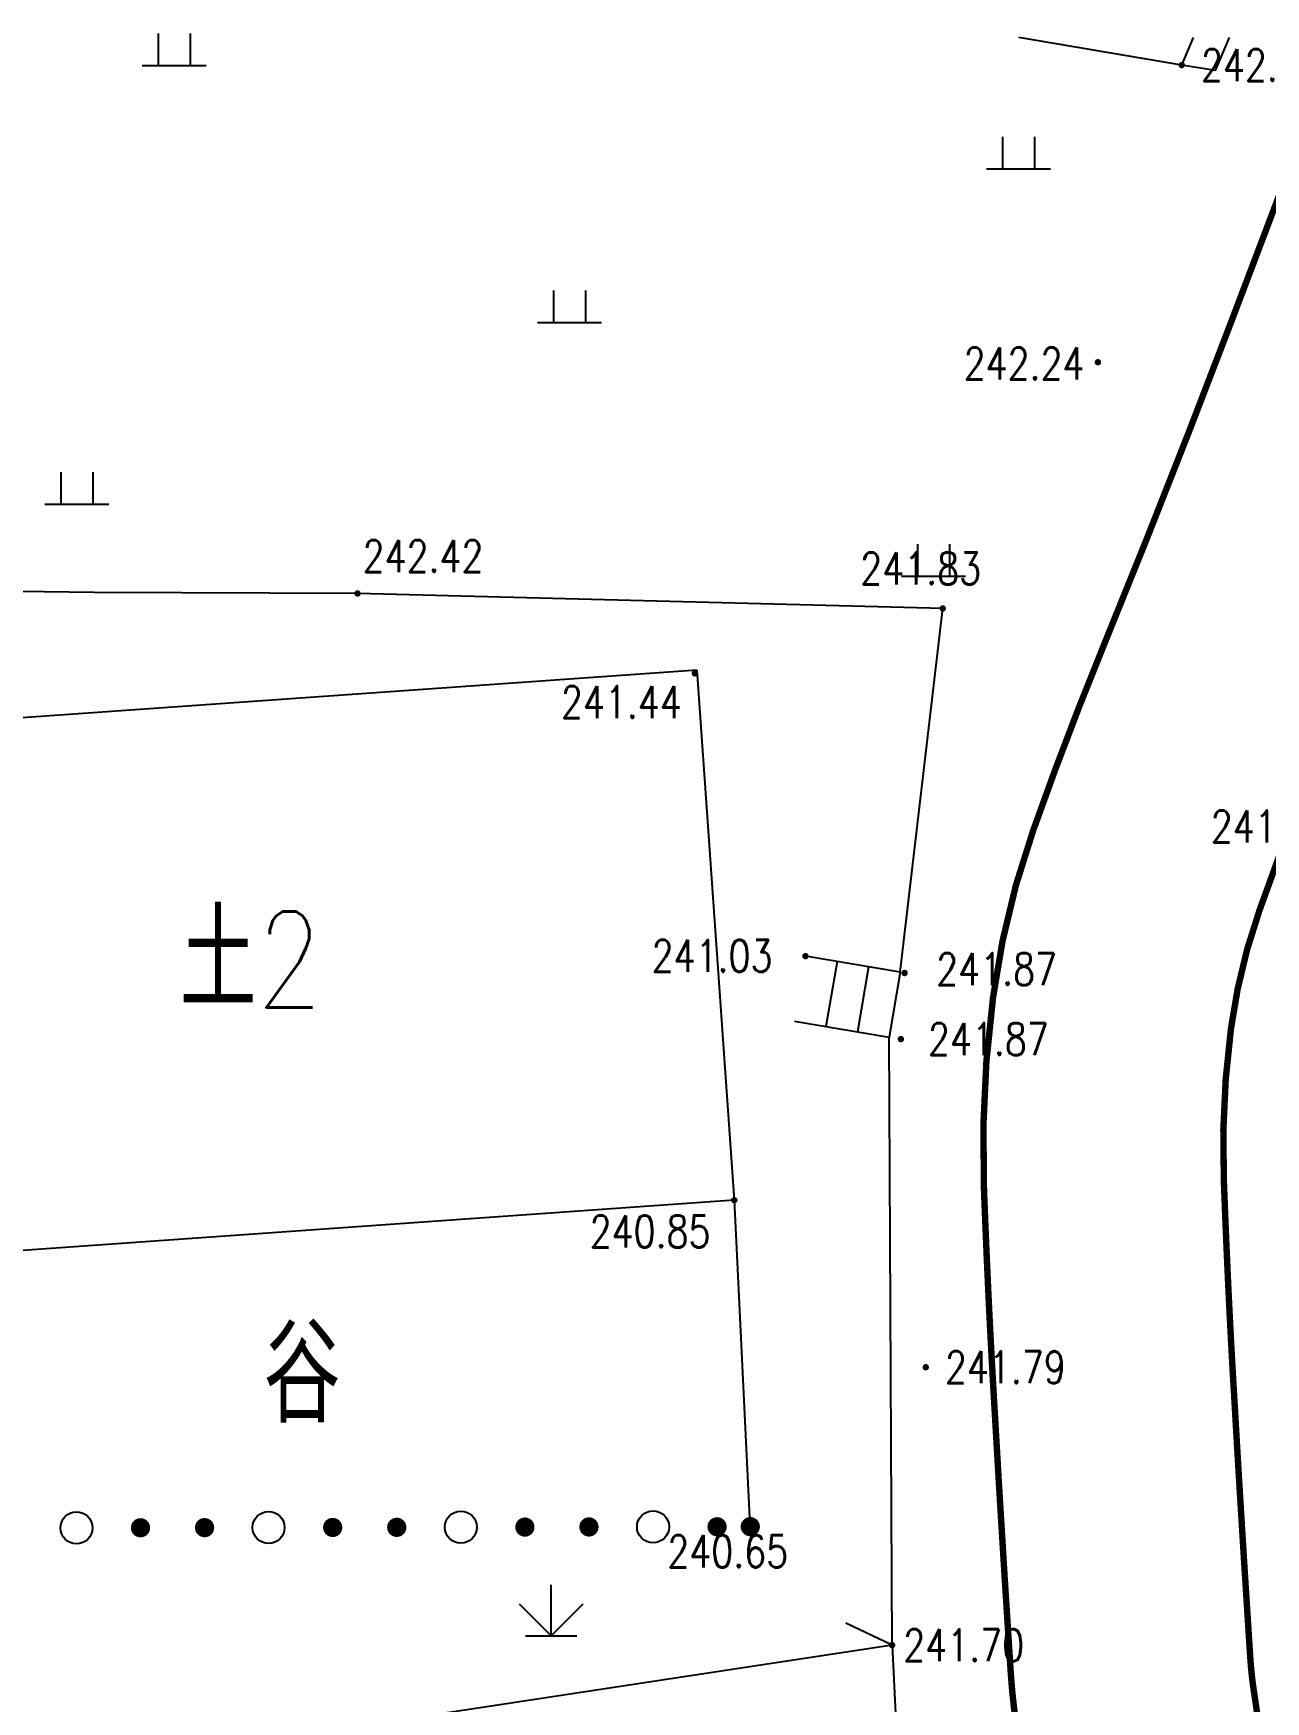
# Model space of a CAD drawing. Extents: x 453486 to 453811, y 3475287 to 3475420.
# Drawn here: x 453515.54 to 453534.78, y 3475391.63 to 3475417.68 of the extents above; entities that cross this region are included whole.
import ezdxf
from ezdxf.enums import TextEntityAlignment as Align

# ---------------------------------------------------------------- set-up
doc = ezdxf.new("R2010")
doc.units = 0
doc.header["$MEASUREMENT"] = 0
doc.layers.add('DX', color=9, linetype='Continuous')
doc.layers.add('GCD', color=9, linetype='Continuous')
doc.styles.add('HZ', font='rs.shx', dxfattribs={"width": 0.8, "bigfont": 'hztxt.shx'})

# ---------------------------------------------------------------- blocks, each defined once
blk = doc.blocks.new('GC200')
at = {"linetype": 'Continuous', "const_width": 0.2, "flags": 128}
blk.add_lwpolyline([(-0.1, 0, 1), (0.1, 0, 1)], format="xyb", close=True, dxfattribs=at)
blk = doc.blocks.new('gc124')
for p, q in [((0, 0), (0, 1.6)), ((-1, 1), (0, 0)), ((0, 0), (1, 1)), ((-0.8, 0), (0.8, 0))]:
    blk.add_line(p, q)
blk = doc.blocks.new('gc170')
at = {"linetype": 'Continuous'}
blk.add_circle((0, 0), 0.5, dxfattribs=at)
blk = doc.blocks.new('gc253')
at = {"const_width": 0.3}
blk.add_lwpolyline([(-0.15, 0, 1), (0.15, 0, 1)], format="xyb", close=True, dxfattribs=at)
blk = doc.blocks.new('gc119')
for p, q in [((-0.5, 1), (-0.5, 0)), ((0.5, 1), (0.5, 0)), ((-1, 0), (1, 0))]:
    blk.add_line(p, q)

msp = doc.modelspace()

# ---------------------------------------------------------------- linework, layer by layer
at = {"layer": 'DX', "linetype": 'Continuous'}
for p, q in [((453529.071, 3475403.02), (453527.592, 3475403.271)), ((453529.071, 3475403.02), (453527.592, 3475403.271)), ((453528.085, 3475403.187), (453527.913, 3475402.175)), ((453528.085, 3475403.187), (453527.913, 3475402.175)), ((453528.578, 3475403.104), (453528.406, 3475402.091)), ((453528.578, 3475403.104), (453528.406, 3475402.091)), ((453529.071, 3475403.02), (453528.899, 3475402.007)), ((453529.071, 3475403.02), (453528.899, 3475402.007)), ((453527.42, 3475402.258), (453528.899, 3475402.007)), ((453527.42, 3475402.258), (453528.899, 3475402.007)), ((453528.944, 3475392.512), (453528.222, 3475392.857)), ((453528.944, 3475392.512), (453528.222, 3475392.857)), ((453528.944, 3475392.512), (453529.002, 3475391.335)), ((453528.944, 3475392.512), (453529.002, 3475391.335))]:
    msp.add_line(p, q, dxfattribs=at)
msp.add_lwpolyline([(453520.601, 3475408.934), (453516.482, 3475408.951), (453507.588, 3475409.068), (453496.859, 3475409.224), (453495.838, 3475409.337), (453494.852, 3475411.284), (453493.72, 3475413.791), (453493.099, 3475415.588), (453493.288, 3475417.615)], dxfattribs=at)
msp.add_lwpolyline([(453520.601, 3475408.934), (453516.482, 3475408.951), (453507.588, 3475409.068), (453496.859, 3475409.224), (453495.838, 3475409.337), (453494.852, 3475411.284), (453493.72, 3475413.791), (453493.099, 3475415.588), (453493.288, 3475417.615)], dxfattribs=at)
at = {"layer": 'DX', "linetype": 'Continuous', "const_width": 0.1}
msp.add_lwpolyline([(453536.294, 3475353.214, 0.171051), (453536.167, 3475358.56, -0.007657), (453535.744, 3475360.816, -0.000175), (453534.156, 3475370.077, -0.004073), (453534.081, 3475370.536, -0.000216), (453533.504, 3475374.29, 0.000117), (453532.441, 3475381.2, 0.00086), (453531.247, 3475388.872, -0.00278), (453530.88, 3475391.291, -0.019929), (453530.798, 3475392.066, -0.002127), (453530.522, 3475396.582, -0.002541), (453530.447, 3475398.023, -0.002333), (453530.379, 3475399.632, -0.042199), (453530.52, 3475402.622, -0.052167), (453531.147, 3475405.234, -0.012076), (453532.237, 3475408.096, 0.00634), (453534.214, 3475413.113, 0.000827), (453535.915, 3475417.615, 0.004236)], format="xyb", dxfattribs=at)
msp.add_lwpolyline([(453536.294, 3475353.214, 0.171051), (453536.167, 3475358.56, -0.007657), (453535.744, 3475360.816, -0.000175), (453534.156, 3475370.077, -0.004073), (453534.081, 3475370.536, -0.000216), (453533.504, 3475374.29, 0.000117), (453532.441, 3475381.2, 0.00086), (453531.247, 3475388.872, -0.00278), (453530.88, 3475391.291, -0.019929), (453530.798, 3475392.066, -0.002127), (453530.522, 3475396.582, -0.002541), (453530.447, 3475398.023, -0.002333), (453530.379, 3475399.632, -0.042199), (453530.52, 3475402.622, -0.052167), (453531.147, 3475405.234, -0.012076), (453532.237, 3475408.096, 0.00634), (453534.214, 3475413.113, 0.000827), (453535.915, 3475417.615, 0.004236)], format="xyb", dxfattribs=at)
at = {"layer": 'DX', "linetype": 'Continuous', "flags": 128}
for points, elevation in [([(453533.466, 3475417.186), (453530.925, 3475417.615)], 242.427), ([(453533.466, 3475417.186), (453530.925, 3475417.615)], 242.427), ([(453533.466, 3475417.186), (453533.651, 3475417.615)], 242.427), ([(453533.466, 3475417.186), (453533.651, 3475417.615)], 242.427), ([(453525.896, 3475407.739), (453511.97, 3475406.752)], 482.284), ([(453525.896, 3475407.739), (453511.97, 3475406.752)], 482.284), ([(453526.482, 3475399.461), (453512.354, 3475398.46)], 240.845), ([(453526.482, 3475399.461), (453512.354, 3475398.46)], 240.845), ([(453528.944, 3475392.512), (453510.951, 3475389.774)], 240.683), ([(453528.944, 3475392.512), (453510.951, 3475389.774)], 240.683)]:
    msp.add_lwpolyline(points, dxfattribs=dict(at, elevation=elevation))
for points in [[(453534.205, 3475417.615), (453533.987, 3475417.1), (453533.466, 3475417.186)], [(453534.205, 3475417.615), (453533.987, 3475417.1), (453533.466, 3475417.186)], [(453529.071, 3475403.02), (453529.735, 3475408.701), (453520.601, 3475408.934)], [(453529.071, 3475403.02), (453529.735, 3475408.701), (453520.601, 3475408.934)], [(453525.896, 3475407.739), (453526.482, 3475399.461)], [(453525.896, 3475407.739), (453526.482, 3475399.461)], [(453528.944, 3475392.512), (453528.899, 3475402.007)], [(453528.944, 3475392.512), (453528.899, 3475402.007)], [(453526.482, 3475399.461), (453526.731, 3475394.287)], [(453526.482, 3475399.461), (453526.731, 3475394.287)]]:
    msp.add_lwpolyline(points, dxfattribs=at)
at = {"layer": 'DX', "linetype": 'Continuous'}
msp.add_lwpolyline([(453540.873, 3475354.385, 0.1, 0.1, -0.00332), (453539.838, 3475359.307, 0.1, 0.1, -0.007657), (453539.436, 3475361.45, 0.1, 0.1, -0.000175), (453537.848, 3475370.709, 0.1, 0.1, -0.004073), (453537.783, 3475371.108, 0.1, 0.1, -0.000216), (453537.206, 3475374.858, 0.1, 0.1, 0.000117), (453536.144, 3475381.77, 0.1, 0.1, 0.00086), (453534.947, 3475389.455, 0.1, 0.1, -0.00278), (453534.586, 3475391.833, 0.1, 0.1, -0.019929), (453534.536, 3475392.311, 0.1, 0.1, -0.002128), (453534.261, 3475396.798, 0.1, 0.1, -0.002558), (453534.188, 3475398.21, 0.1, 0.1, -0.002315), (453534.123, 3475399.773, 0.1, 0.1, -0.042162), (453534.233, 3475402.13, 0.1, 0.1, -0.052203), (453534.679, 3475403.986, 0.1, 0.1, -0.012076), (453535.704, 3475406.678, 0.1, 0.1, 0.00634), (453537.716, 3475411.783, 0.1, 0.1, 0.001068), (453539.916, 3475417.615, 0.1, 0.1, 0.004236)], format="xyseb", dxfattribs=at)
msp.add_lwpolyline([(453540.873, 3475354.385, 0.1, 0.1, -0.00332), (453539.838, 3475359.307, 0.1, 0.1, -0.007657), (453539.436, 3475361.45, 0.1, 0.1, -0.000175), (453537.848, 3475370.709, 0.1, 0.1, -0.004073), (453537.783, 3475371.108, 0.1, 0.1, -0.000216), (453537.206, 3475374.858, 0.1, 0.1, 0.000117), (453536.144, 3475381.77, 0.1, 0.1, 0.00086), (453534.947, 3475389.455, 0.1, 0.1, -0.00278), (453534.586, 3475391.833, 0.1, 0.1, -0.019929), (453534.536, 3475392.311, 0.1, 0.1, -0.002128), (453534.261, 3475396.798, 0.1, 0.1, -0.002558), (453534.188, 3475398.21, 0.1, 0.1, -0.002315), (453534.123, 3475399.773, 0.1, 0.1, -0.042162), (453534.233, 3475402.13, 0.1, 0.1, -0.052203), (453534.679, 3475403.986, 0.1, 0.1, -0.012076), (453535.704, 3475406.678, 0.1, 0.1, 0.00634), (453537.716, 3475411.783, 0.1, 0.1, 0.001068), (453539.916, 3475417.615, 0.1, 0.1, 0.004236)], format="xyseb", dxfattribs=at)

# ---------------------------------------------------------------- block references
at = {"layer": 'DX', "linetype": 'Continuous', "xscale": 0.5, "yscale": 0.5}
for name, p in [('gc119', (453517.737, 3475417.181)), ('gc119', (453517.737, 3475417.181)), ('gc119', (453530.916, 3475415.566)), ('gc119', (453530.916, 3475415.566)), ('gc119', (453523.91, 3475413.168)), ('gc119', (453523.91, 3475413.168)), ('gc119', (453516.219, 3475410.329)), ('gc119', (453516.219, 3475410.329)), ('gc119', (453529.593, 3475409.204)), ('gc119', (453529.593, 3475409.204)), ('gc124', (453523.625, 3475392.656)), ('gc124', (453523.625, 3475392.656))]:
    msp.add_blockref(name, p, dxfattribs=at)
at = {"layer": 'DX', "linetype": 'Continuous'}
ref = msp.add_blockref('GC200', (453533.466, 3475417.186, 242.427), dxfattribs=dict(at, xscale=0.25, yscale=0.25, zscale=0.25))
ref.add_attrib('height', '242.43', dxfattribs={"layer": 'GCD', "linetype": 'Continuous', "height": 0.5, "style": 'HZ', "width": 0.8}).set_placement((453533.766, 3475417.186, 242.427), align=Align.MIDDLE_LEFT)
ref = msp.add_blockref('GC200', (453533.466, 3475417.186, 242.427), dxfattribs=dict(at, xscale=0.25, yscale=0.25, zscale=0.25))
ref.add_attrib('height', '242.43', dxfattribs={"layer": 'GCD', "linetype": 'Continuous', "height": 0.5, "style": 'HZ', "width": 0.8}).set_placement((453533.766, 3475417.186, 242.427), align=Align.MIDDLE_LEFT)
ref = msp.add_blockref('GC200', (453532.157, 3475412.545, 242.24), dxfattribs=dict(at, xscale=0.25, yscale=0.25, zscale=0.25))
ref.add_attrib('height', '242.24', dxfattribs={"layer": 'GCD', "linetype": 'Continuous', "height": 0.5, "style": 'HZ', "width": 0.8}).set_placement((453530.062, 3475412.524, 242.24), align=Align.MIDDLE_LEFT)
ref = msp.add_blockref('GC200', (453532.157, 3475412.545, 242.24), dxfattribs=dict(at, xscale=0.25, yscale=0.25, zscale=0.25))
ref.add_attrib('height', '242.24', dxfattribs={"layer": 'GCD', "linetype": 'Continuous', "height": 0.5, "style": 'HZ', "width": 0.8}).set_placement((453530.062, 3475412.524, 242.24), align=Align.MIDDLE_LEFT)
ref = msp.add_blockref('GC200', (453520.601, 3475408.934, 242.421), dxfattribs=dict(at, xscale=0.25, yscale=0.25, zscale=0.25))
ref.add_attrib('height', '242.42', dxfattribs={"layer": 'GCD', "linetype": 'Continuous', "height": 0.5, "style": 'HZ', "width": 0.8}).set_placement((453520.68, 3475409.519, 242.421), align=Align.MIDDLE_LEFT)
ref = msp.add_blockref('GC200', (453520.601, 3475408.934, 242.421), dxfattribs=dict(at, xscale=0.25, yscale=0.25, zscale=0.25))
ref.add_attrib('height', '242.42', dxfattribs={"layer": 'GCD', "linetype": 'Continuous', "height": 0.5, "style": 'HZ', "width": 0.8}).set_placement((453520.68, 3475409.519, 242.421), align=Align.MIDDLE_LEFT)
ref = msp.add_blockref('GC200', (453529.735, 3475408.701, 241.826), dxfattribs=dict(at, xscale=0.25, yscale=0.25, zscale=0.25))
ref.add_attrib('height', '241.83', dxfattribs={"layer": 'GCD', "linetype": 'Continuous', "height": 0.5, "style": 'HZ', "width": 0.8}).set_placement((453528.448, 3475409.326, 241.826), align=Align.MIDDLE_LEFT)
ref = msp.add_blockref('GC200', (453529.735, 3475408.701, 241.826), dxfattribs=dict(at, xscale=0.25, yscale=0.25, zscale=0.25))
ref.add_attrib('height', '241.83', dxfattribs={"layer": 'GCD', "linetype": 'Continuous', "height": 0.5, "style": 'HZ', "width": 0.8}).set_placement((453528.448, 3475409.326, 241.826), align=Align.MIDDLE_LEFT)
ref = msp.add_blockref('GC200', (453525.866, 3475407.687, 241.439), dxfattribs=dict(at, xscale=0.25, yscale=0.25, zscale=0.25))
ref.add_attrib('height', '241.44', dxfattribs={"layer": 'GCD', "linetype": 'Continuous', "height": 0.5, "style": 'HZ', "width": 0.8}).set_placement((453523.776, 3475407.238, 241.439), align=Align.MIDDLE_LEFT)
ref = msp.add_blockref('GC200', (453525.866, 3475407.687, 241.439), dxfattribs=dict(at, xscale=0.25, yscale=0.25, zscale=0.25))
ref.add_attrib('height', '241.44', dxfattribs={"layer": 'GCD', "linetype": 'Continuous', "height": 0.5, "style": 'HZ', "width": 0.8}).set_placement((453523.776, 3475407.238, 241.439), align=Align.MIDDLE_LEFT)
ref = msp.add_blockref('GC200', (453536.224, 3475405.375, 241.97), dxfattribs=dict(at, xscale=0.25, yscale=0.25, zscale=0.25))
ref.add_attrib('height', '241.97', dxfattribs={"layer": 'GCD', "linetype": 'Continuous', "height": 0.5, "style": 'HZ', "width": 0.8}).set_placement((453533.919, 3475405.297, 241.97), align=Align.MIDDLE_LEFT)
ref = msp.add_blockref('GC200', (453536.224, 3475405.375, 241.97), dxfattribs=dict(at, xscale=0.25, yscale=0.25, zscale=0.25))
ref.add_attrib('height', '241.97', dxfattribs={"layer": 'GCD', "linetype": 'Continuous', "height": 0.5, "style": 'HZ', "width": 0.8}).set_placement((453533.919, 3475405.297, 241.97), align=Align.MIDDLE_LEFT)
ref = msp.add_blockref('GC200', (453527.592, 3475403.271, 241.031), dxfattribs=dict(at, xscale=0.25, yscale=0.25, zscale=0.25))
ref.add_attrib('height', '241.03', dxfattribs={"layer": 'GCD', "linetype": 'Continuous', "height": 0.5, "style": 'HZ', "width": 0.8}).set_placement((453525.192, 3475403.276, 241.031), align=Align.MIDDLE_LEFT)
ref = msp.add_blockref('GC200', (453527.592, 3475403.271, 241.031), dxfattribs=dict(at, xscale=0.25, yscale=0.25, zscale=0.25))
ref.add_attrib('height', '241.03', dxfattribs={"layer": 'GCD', "linetype": 'Continuous', "height": 0.5, "style": 'HZ', "width": 0.8}).set_placement((453525.192, 3475403.276, 241.031), align=Align.MIDDLE_LEFT)
ref = msp.add_blockref('GC200', (453529.14, 3475403.008, 241.874), dxfattribs=dict(at, xscale=0.25, yscale=0.25, zscale=0.25))
ref.add_attrib('height', '241.87', dxfattribs={"layer": 'GCD', "linetype": 'Continuous', "height": 0.5, "style": 'HZ', "width": 0.8}).set_placement((453529.633, 3475403.07, 241.874), align=Align.MIDDLE_LEFT)
ref = msp.add_blockref('GC200', (453529.14, 3475403.008, 241.874), dxfattribs=dict(at, xscale=0.25, yscale=0.25, zscale=0.25))
ref.add_attrib('height', '241.87', dxfattribs={"layer": 'GCD', "linetype": 'Continuous', "height": 0.5, "style": 'HZ', "width": 0.8}).set_placement((453529.633, 3475403.07, 241.874), align=Align.MIDDLE_LEFT)
ref = msp.add_blockref('GC200', (453529.082, 3475401.976, 241.87), dxfattribs=dict(at, xscale=0.25, yscale=0.25, zscale=0.25))
ref.add_attrib('height', '241.87', dxfattribs={"layer": 'GCD', "linetype": 'Continuous', "height": 0.5, "style": 'HZ', "width": 0.8}).set_placement((453529.505, 3475401.976, 241.87), align=Align.MIDDLE_LEFT)
ref = msp.add_blockref('GC200', (453529.082, 3475401.976, 241.87), dxfattribs=dict(at, xscale=0.25, yscale=0.25, zscale=0.25))
ref.add_attrib('height', '241.87', dxfattribs={"layer": 'GCD', "linetype": 'Continuous', "height": 0.5, "style": 'HZ', "width": 0.8}).set_placement((453529.505, 3475401.976, 241.87), align=Align.MIDDLE_LEFT)
ref = msp.add_blockref('GC200', (453526.482, 3475399.461, 240.845), dxfattribs=dict(at, xscale=0.25, yscale=0.25, zscale=0.25))
ref.add_attrib('height', '240.85', dxfattribs={"layer": 'GCD', "linetype": 'Continuous', "height": 0.5, "style": 'HZ', "width": 0.8}).set_placement((453524.225, 3475398.972, 240.845), align=Align.MIDDLE_LEFT)
ref = msp.add_blockref('GC200', (453526.482, 3475399.461, 240.845), dxfattribs=dict(at, xscale=0.25, yscale=0.25, zscale=0.25))
ref.add_attrib('height', '240.85', dxfattribs={"layer": 'GCD', "linetype": 'Continuous', "height": 0.5, "style": 'HZ', "width": 0.8}).set_placement((453524.225, 3475398.972, 240.845), align=Align.MIDDLE_LEFT)
ref = msp.add_blockref('GC200', (453529.47, 3475396.852, 241.792), dxfattribs=dict(at, xscale=0.25, yscale=0.25, zscale=0.25))
ref.add_attrib('height', '241.79', dxfattribs={"layer": 'GCD', "linetype": 'Continuous', "height": 0.5, "style": 'HZ', "width": 0.8}).set_placement((453529.77, 3475396.852, 241.792), align=Align.MIDDLE_LEFT)
ref = msp.add_blockref('GC200', (453529.47, 3475396.852, 241.792), dxfattribs=dict(at, xscale=0.25, yscale=0.25, zscale=0.25))
ref.add_attrib('height', '241.79', dxfattribs={"layer": 'GCD', "linetype": 'Continuous', "height": 0.5, "style": 'HZ', "width": 0.8}).set_placement((453529.77, 3475396.852, 241.792), align=Align.MIDDLE_LEFT)
at = {"layer": 'DX', "linetype": 'Continuous', "xscale": 0.5000000000038444, "yscale": 0.5, "rotation": 0.1017234481304158}
for name, p in [('gc170', (453516.213, 3475394.343)), ('gc170', (453516.213, 3475394.343)), ('gc253', (453517.213, 3475394.345)), ('gc253', (453517.213, 3475394.345)), ('gc253', (453518.213, 3475394.347)), ('gc253', (453518.213, 3475394.347)), ('gc170', (453519.213, 3475394.349)), ('gc170', (453519.213, 3475394.349)), ('gc253', (453520.213, 3475394.35)), ('gc253', (453520.213, 3475394.35)), ('gc253', (453521.213, 3475394.352)), ('gc253', (453521.213, 3475394.352)), ('gc170', (453522.213, 3475394.354)), ('gc170', (453522.213, 3475394.354)), ('gc253', (453523.213, 3475394.356)), ('gc253', (453523.213, 3475394.356)), ('gc253', (453524.213, 3475394.358)), ('gc253', (453524.213, 3475394.358)), ('gc170', (453525.213, 3475394.359)), ('gc170', (453525.213, 3475394.359)), ('gc253', (453526.213, 3475394.361)), ('gc253', (453526.213, 3475394.361)), ('gc253', (453526.731, 3475394.362)), ('gc253', (453526.731, 3475394.362))]:
    msp.add_blockref(name, p, dxfattribs=at)
at = {"layer": 'DX', "linetype": 'Continuous'}
ref = msp.add_blockref('GC200', (453526.731, 3475394.362, 240.65), dxfattribs=dict(at, xscale=0.25, yscale=0.25, zscale=0.25))
ref.add_attrib('height', '240.65', dxfattribs={"layer": 'GCD', "linetype": 'Continuous', "height": 0.5, "style": 'HZ', "width": 0.8}).set_placement((453525.437, 3475393.977, 240.65), align=Align.MIDDLE_LEFT)
ref = msp.add_blockref('GC200', (453526.731, 3475394.362, 240.65), dxfattribs=dict(at, xscale=0.25, yscale=0.25, zscale=0.25))
ref.add_attrib('height', '240.65', dxfattribs={"layer": 'GCD', "linetype": 'Continuous', "height": 0.5, "style": 'HZ', "width": 0.8}).set_placement((453525.437, 3475393.977, 240.65), align=Align.MIDDLE_LEFT)
ref = msp.add_blockref('GC200', (453528.944, 3475392.512, 241.704), dxfattribs=dict(at, xscale=0.25, yscale=0.25, zscale=0.25))
ref.add_attrib('height', '241.70', dxfattribs={"layer": 'GCD', "linetype": 'Continuous', "height": 0.5, "style": 'HZ', "width": 0.8}).set_placement((453529.119, 3475392.51, 241.704), align=Align.MIDDLE_LEFT)
ref = msp.add_blockref('GC200', (453528.944, 3475392.512, 241.704), dxfattribs=dict(at, xscale=0.25, yscale=0.25, zscale=0.25))
ref.add_attrib('height', '241.70', dxfattribs={"layer": 'GCD', "linetype": 'Continuous', "height": 0.5, "style": 'HZ', "width": 0.8}).set_placement((453529.119, 3475392.51, 241.704), align=Align.MIDDLE_LEFT)

# ---------------------------------------------------------------- texts
at = {"layer": 'DX', "linetype": 'Continuous', "style": 'HZ', "width": 0.8}
for s, p in [('土2', (453518.938, 3475403.295)), ('土2', (453518.938, 3475403.295)), ('谷', (453519.734, 3475396.801)), ('谷', (453519.734, 3475396.801))]:
    msp.add_text(s, height=1.5, dxfattribs=at).set_placement(p, align=Align.MIDDLE)

doc.saveas('drawing.dxf')
